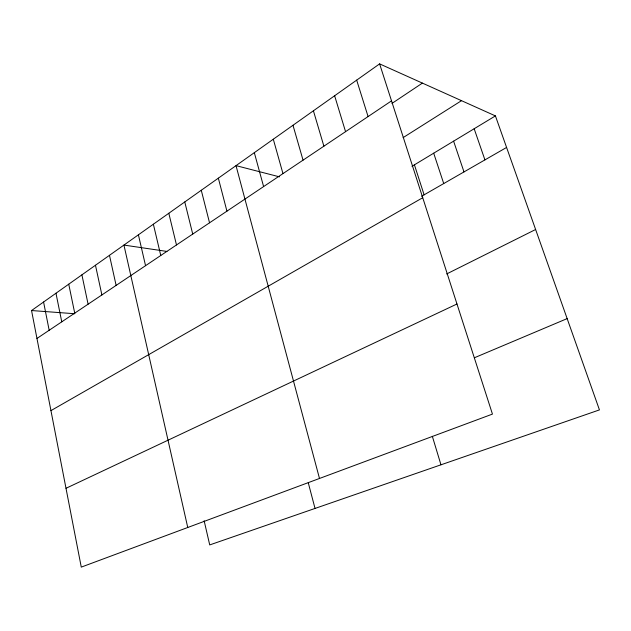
<?xml version="1.0" encoding="UTF-8"?>
<svg xmlns="http://www.w3.org/2000/svg" width="631" height="631" viewBox="0 0 631 631"><rect width="100%" height="100%" fill="white"/><g stroke="black" fill="none" stroke-linecap="round" stroke-linejoin="round"><path stroke-width="0.95" d="M379.61 63.881L492.456 414.094L81.273 567.119L31.55 310.539L379.61 63.881L495.422 115.907L599.45 409.898L209.721 544.924L204.144 520.78M36.961 338.453L391.528 100.865M392.001 103.397L422.399 83.103M403.138 137.605L461.513 100.668M411.988 166.3L495.422 115.907M421.634 196.249L506.59 147.449M50.945 410.623L422.731 197.716M446.653 273.957L535.616 229.503M66.003 488.291L456.978 304M474.638 357.667L567.151 318.608M31.55 310.539L74.797 313.741M166.923 251.422L123.928 245.073L187.754 527.492M279.47 176.846L236.018 165.637L319.491 478.464M474.165 128.74L484.931 159.888M453.602 141.163L463.99 171.916M433.694 153.191L443.727 183.558M414.425 164.833L424.111 194.829M356.673 80.129L368.086 116.569M334.627 95.754L345.559 131.666M432.338 436.305L440.966 464.802M313.41 110.788L323.892 146.179M292.981 125.269L303.046 160.148M273.302 139.214L282.964 173.604M254.325 152.663L263.608 186.579M308.267 482.77L315.027 508.436M218.342 178.163L226.931 211.156M201.273 190.262L209.539 222.806M184.773 201.959L192.731 234.069M168.808 213.27L176.483 244.962M153.365 224.21L160.763 255.492M138.41 234.811L145.548 265.683M109.478 255.318L116.12 285.409M95.47 265.241L101.891 294.945M81.904 274.856L88.095 304.189M68.74 284.187L74.726 313.15M55.97 293.234L61.759 321.834M43.578 302.012L49.171 330.265"/></g></svg>
